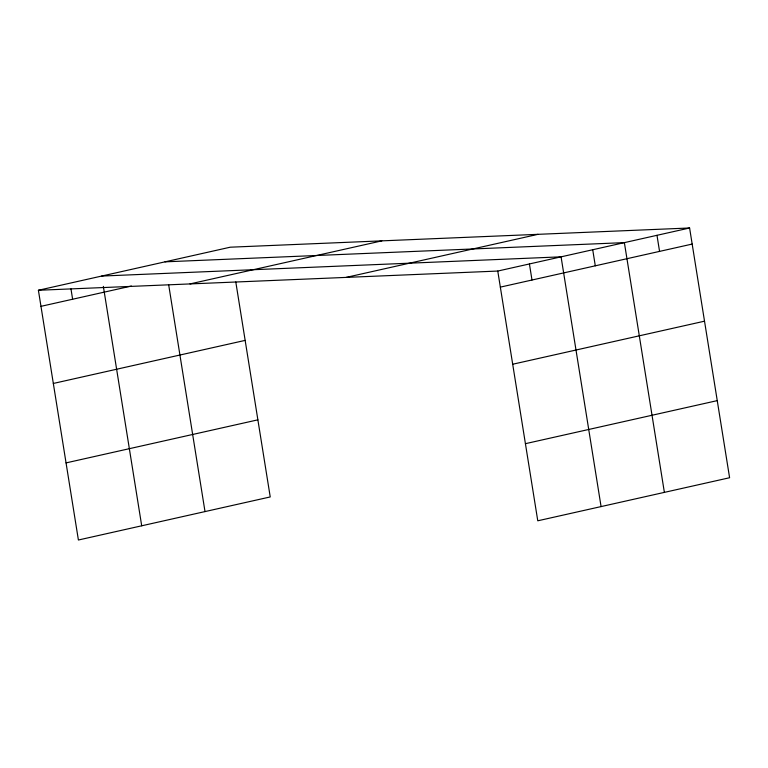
<?xml version="1.0" encoding="UTF-8"?>
<svg xmlns="http://www.w3.org/2000/svg" width="768" height="768" viewBox="0 0 768 768"><rect width="100%" height="100%" fill="white"/><g stroke="black" fill="none" stroke-linecap="round" stroke-linejoin="round"><path stroke-width="1.15" d="M38.4 290.266L230.227 247.2L689.597 227.99L729.6 477.734L537.773 520.8L497.77 271.056L38.4 290.266L78.403 540.01L270.23 496.944L235.795 281.971M40.973 306.336L131.405 286.042M189.994 283.92L381.821 240.864M346.176 277.392L538.003 234.336M497.77 271.056L689.597 227.99M53.328 383.453L245.155 340.387M500.342 287.126L692.17 244.07M66.048 462.893L257.875 419.837M512.698 364.234L704.525 321.178M525.418 443.683L717.245 400.627M165.005 261.84L624.374 242.63L664.378 492.374M101.702 276.058L561.072 256.838L601.075 506.582M656.986 235.315L659.558 251.386M592.723 249.734L595.296 265.814M529.421 263.942L531.994 280.022M168.701 284.928L205.008 511.584M103.354 286.387L141.706 525.802M70.973 288.902L72.624 299.232"/></g></svg>
